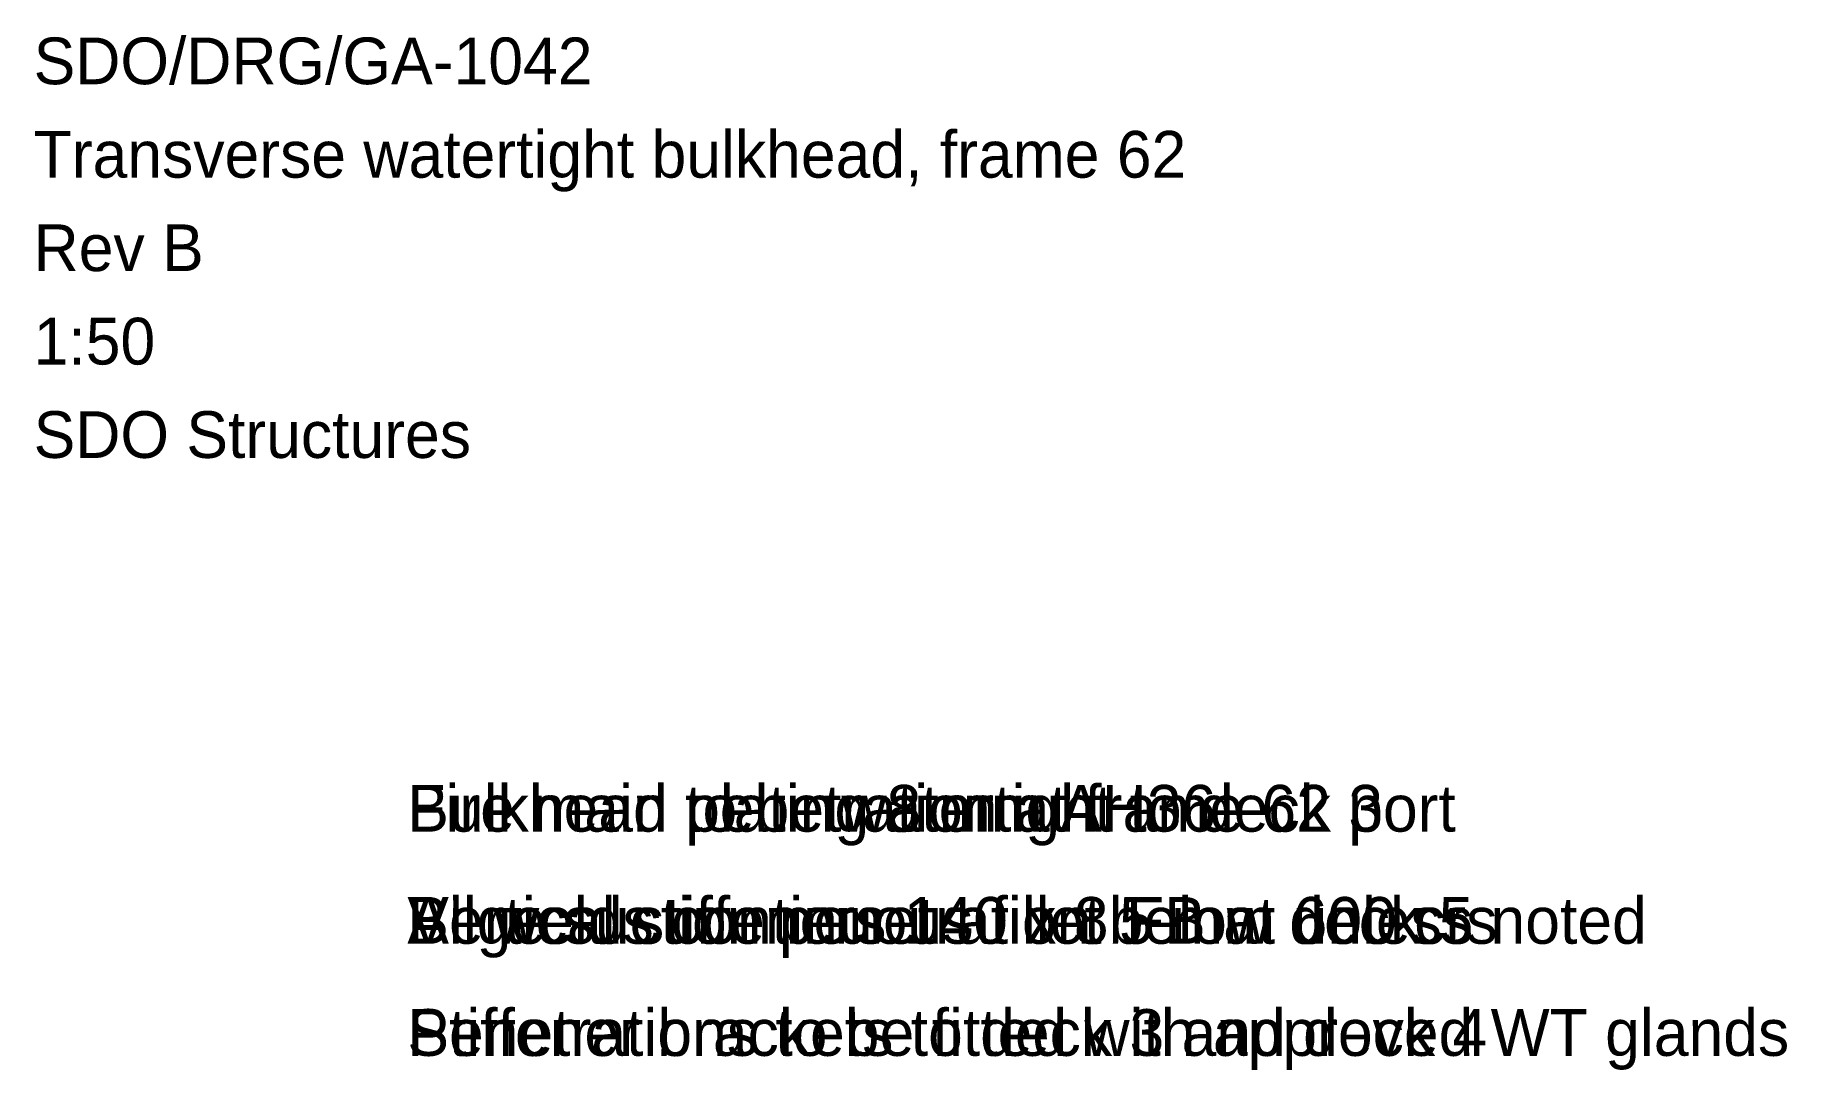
# Model space of a CAD drawing. Header units: metres. Extents: x 0.1 to 93.8, y -52.8 to 2.6.
import ezdxf

# ---------------------------------------------------------------- set-up
doc = ezdxf.new("R2010")
doc.units = ezdxf.units.M
for name, color, linetype in [('NOTES', 7, 'Continuous'), ('PIPING', 7, 'Continuous'), ('STRUCTURE', 7, 'Continuous')]:
    doc.layers.add(name, color=color, linetype=linetype)

# ---------------------------------------------------------------- blocks, each defined once
blk = doc.blocks.new('TITLEBLOCK')
for tag, p in [('DWG_NO', (0, 0)), ('TITLE', (0, -5)), ('REV', (0, -10)), ('SCALE', (0, -15)), ('DRAWN', (0, -20))]:
    blk.add_attdef(tag, p, '', height=2.5)

msp = doc.modelspace()

# ---------------------------------------------------------------- block references
msp.add_blockref('TITLEBLOCK', (0, 0)).add_auto_attribs({'DWG_NO': 'SDO/DRG/GA-1042', 'TITLE': 'Transverse watertight bulkhead, frame 62', 'REV': 'Rev B', 'SCALE': '1:50', 'DRAWN': 'SDO Structures'})

# ---------------------------------------------------------------- texts
at = {"layer": 'NOTES'}
for s, p in [('Bulkhead to be watertight to deck 3', (20, -40)), ('All welds continuous fillet 5 mm unless noted', (20, -46)), ('Penetrations to be fitted with approved WT glands', (20, -52))]:
    msp.add_text(s, height=2.5, dxfattribs=at).set_placement(p)
at = {"layer": 'PIPING'}
for s, p in [('Fire main penetration at frame 62 port', (20, -40)), ('Bilge suction penetration below deck 5', (20, -46))]:
    msp.add_text(s, height=2.5, dxfattribs=at).set_placement(p)
at = {"layer": 'STRUCTURE'}
for s, p in [('Bulkhead plating 8 mm AH36', (20, -40)), ('Vertical stiffeners 140 x 8 FB at 600 crs', (20, -46)), ('Stiffener brackets to deck 3 and deck 4', (20, -52))]:
    msp.add_text(s, height=2.5, dxfattribs=at).set_placement(p)

doc.saveas('drawing.dxf')
